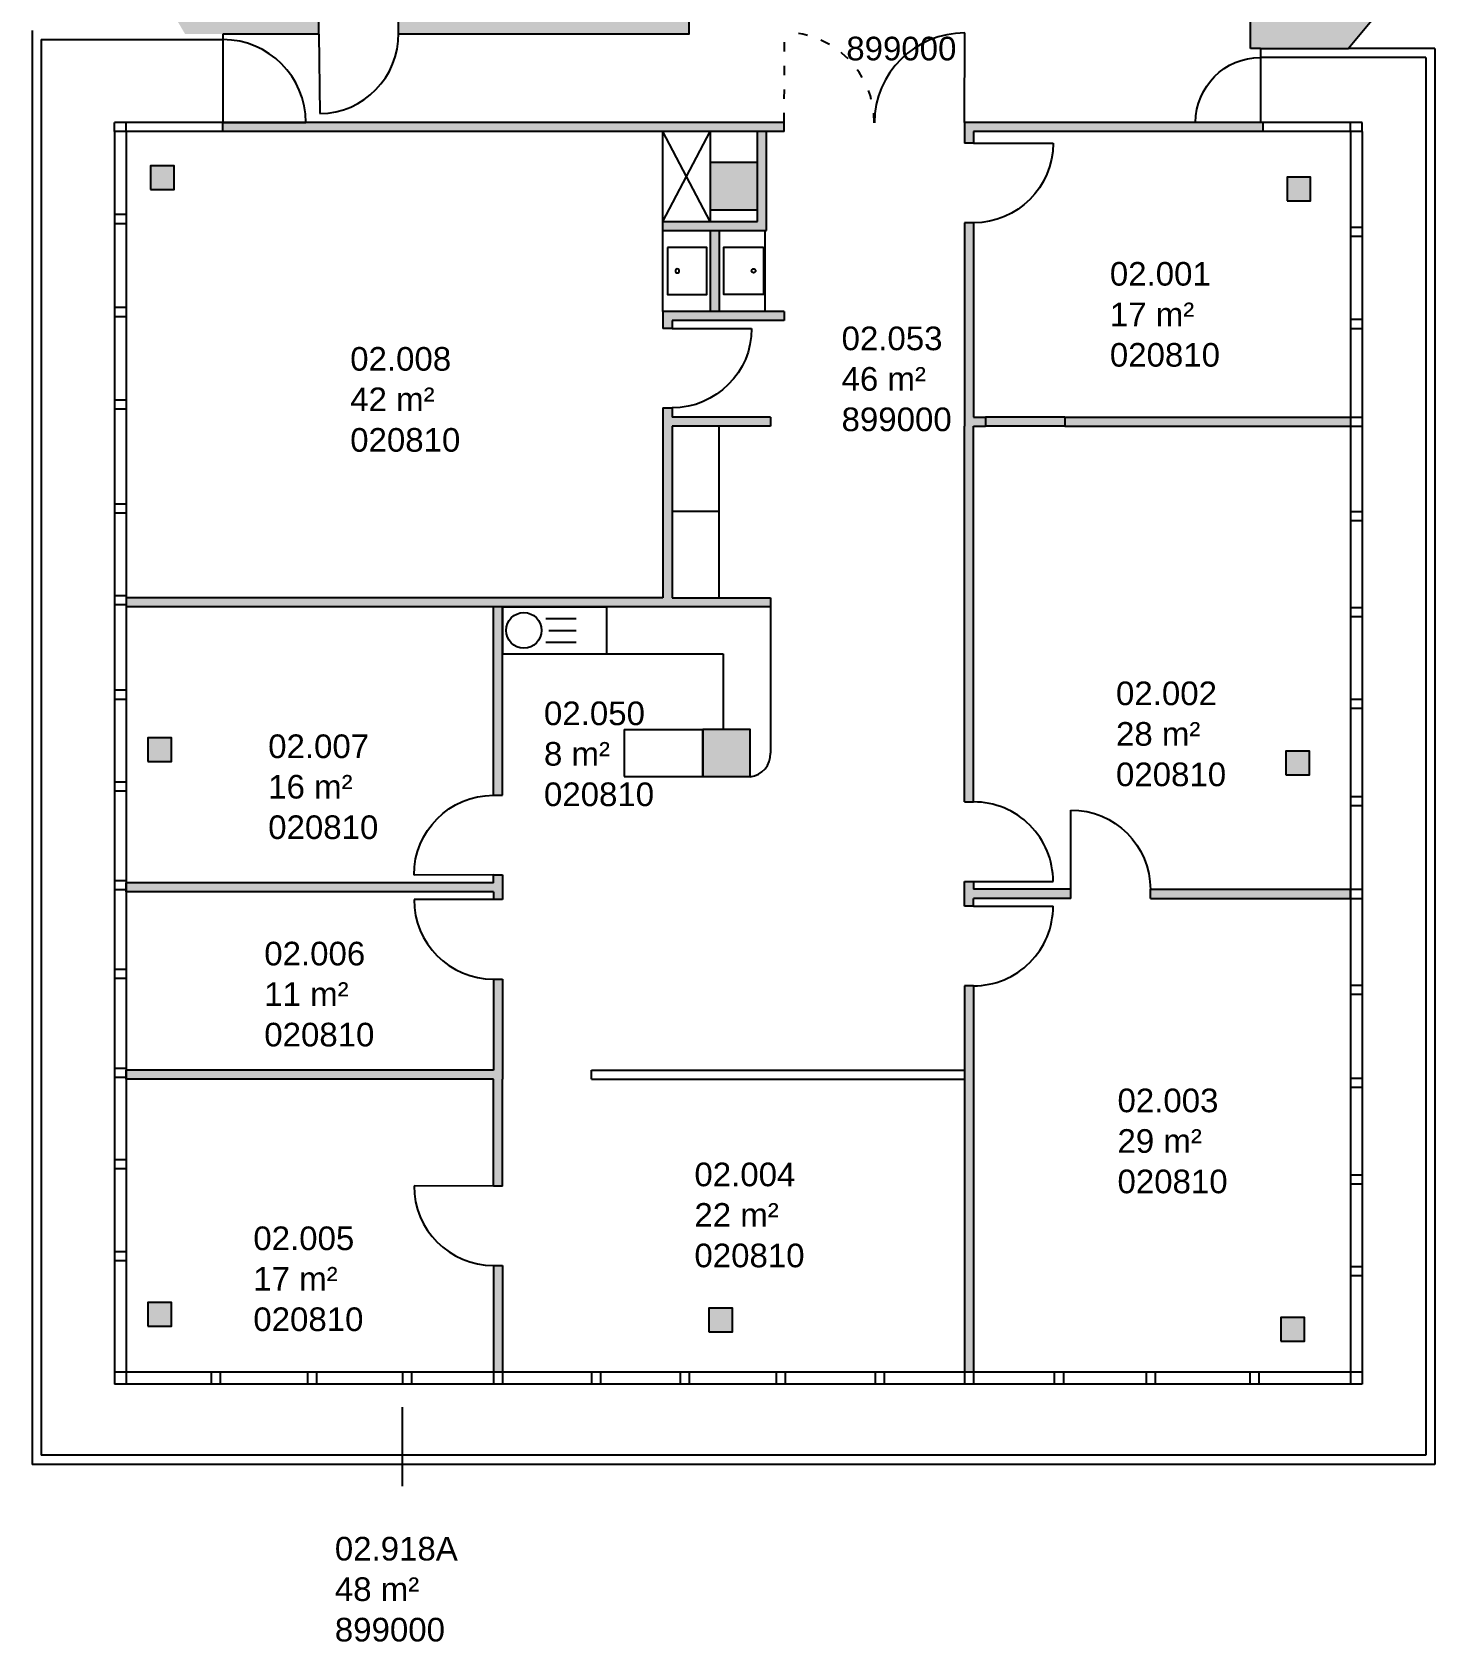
# Model space of a CAD drawing. Header units: metres. Extents: x -1 to 148, y 0 to 108.
# Drawn here: x 104.8 to 122.6, y 10 to 30.44 of the extents above; entities that cross this region are included whole.
import ezdxf

# ---------------------------------------------------------------- set-up
doc = ezdxf.new("R2010")
doc.units = ezdxf.units.M
doc.header["$MEASUREMENT"] = 0
doc.linetypes.add('ACAD_ISO03W100', pattern=[30, 12, -18])
doc.layers.get('0').update_dxf_attribs({"linetype": 'CONTINUOUS'})
for name, color, linetype in [('AUSSENWAND_STUETZE', 7, 'CONTINUOUS'), ('AUSSENWAND_STUETZE_FILLING', 7, 'CONTINUOUS'), ('BODENKANTEN', 7, 'CONTINUOUS'), ('FENSTER', 4, 'CONTINUOUS'), ('INNENWAND', 7, 'CONTINUOUS'), ('INNENWAND_FILLING', 7, 'CONTINUOUS'), ('MOEBEL', 6, 'CONTINUOUS'), ('RAUMSTEMPEL', 7, 'CONTINUOUS'), ('SANITAER', 6, 'CONTINUOUS'), ('TUEREN', 4, 'CONTINUOUS')]:
    doc.layers.add(name, color=color, linetype=linetype)
doc.styles.add('ARIAL', font='arial.ttf')

# ---------------------------------------------------------------- blocks, each defined once
blk = doc.blocks.new('Tuer')
at = {"layer": 'TUEREN'}
blk.add_line((0, 0), (0, 0.82), dxfattribs=at)
blk.add_arc((0, 0), 0.82, 90, 180, dxfattribs=at)
blk = doc.blocks.new('Ausgussbecken')
blk.add_lwpolyline([(-0.185, 0), (0.415, 0), (0.415, -0.5), (-0.185, -0.5)], close=True)
at = {"linetype": 'Continuous'}
blk.add_circle((0.115, -0.124), 0.0253, dxfattribs=at)
blk = doc.blocks.new('Raumstempel')
at = {"color": 0, "linetype": 'ByBlock', "style": 'ARIAL'}
for tag, p in [('HOERSAALNUMMER', (0, 1.029)), ('ANZAHL PLAETZE', (0, 0.514)), ('RAUMNUMMER', (0, 0)), ('FLÄCHE', (0, -0.514)), ('INSTITUTSNUMMER1', (0, -1.029)), ('INSTITUTSNUMMER2', (0, -1.543))]:
    blk.add_attdef(tag, p, '', height=0.3, dxfattribs=at)

msp = doc.modelspace()

# ---------------------------------------------------------------- hatches: boundary and pattern name
at = {"layer": 'AUSSENWAND_STUETZE_FILLING'}
for points in [[(106.835, 32.152), (106.835, 32.364), (106.835, 33.863), (107.168, 33.863), (107.168, 34.105), (106.767, 34.108), (106.601, 33.916), (106.601, 30.65), (106.74, 30.416), (107.22, 30.416), (107.22, 30.647), (106.835, 30.647)], [(121.828, 33.668), (121.47, 34.054), (120.317, 34.054), (120.184, 34.054), (120.184, 33.872), (120.184, 33.769), (121.519, 33.769), (121.519, 30.58), (120.263, 30.58), (120.263, 30.234), (120.392, 30.234), (121.51, 30.234), (121.828, 30.615)], [(106.6, 28.445), (106.6, 28.745), (106.3, 28.745), (106.3, 28.445)], [(113.406, 28.786), (113.406, 28.186), (114.006, 28.186), (114.006, 28.786)], [(121.028, 28.3), (121.028, 28.6), (120.728, 28.6), (120.728, 28.3)], [(106.566, 21.178), (106.566, 21.478), (106.266, 21.478), (106.266, 21.178)], [(113.313, 21.586), (113.313, 20.986), (113.913, 20.986), (113.913, 21.586)], [(121.012, 21.011), (121.012, 21.311), (120.712, 21.311), (120.712, 21.011)], [(106.566, 14.006), (106.566, 14.306), (106.266, 14.306), (106.266, 14.006)], [(113.69, 13.936), (113.69, 14.236), (113.39, 14.236), (113.39, 13.936)], [(120.95, 13.816), (120.95, 14.116), (120.65, 14.116), (120.65, 13.816)]]:
    msp.add_hatch(color=256, dxfattribs=at).paths.add_polyline_path(points)
at = {"layer": 'INNENWAND_FILLING'}
h = msp.add_hatch(color=256, dxfattribs=at)
h.paths.add_polyline_path([(108.438, 30.647), (107.22, 30.647), (107.22, 30.416), (108.438, 30.416)])
h.paths.add_polyline_path([(113.133, 30.895), (112.907, 30.895), (112.907, 30.632), (110.803, 30.632), (110.803, 33.863), (112.907, 33.863), (112.907, 33.488), (113.133, 33.488), (113.133, 34.109), (109.481, 34.109), (109.481, 33.863), (110.536, 33.863), (110.536, 32.364), (106.835, 32.364), (106.835, 32.152), (110.551, 32.152), (110.551, 30.647), (109.448, 30.647), (109.448, 30.416), (113.133, 30.416)])
h.paths.add_polyline_path([(108.471, 34.109), (107.168, 34.105), (107.168, 33.863), (108.471, 33.863)], flags=17)
h = msp.add_hatch(color=256, dxfattribs=at)
h.paths.add_polyline_path([(120.427, 29.295), (116.634, 29.295), (116.634, 29.03), (116.749, 29.03), (116.749, 29.18), (120.427, 29.18)])
h.paths.add_polyline_path([(114.121, 29.18), (114.006, 29.18), (114.006, 28.037), (112.806, 28.037), (112.806, 27.922), (114.121, 27.922)])
h.paths.add_polyline_path([(114.345, 26.895), (112.806, 26.895), (112.806, 26.679), (112.921, 26.679), (112.921, 26.78), (114.345, 26.78)])
h.paths.add_polyline_path([(112.921, 25.437), (114.17, 25.437), (114.17, 25.552), (112.921, 25.552), (112.921, 25.669), (112.806, 25.669), (112.806, 25.569), (112.806, 23.259), (105.991, 23.259), (105.991, 23.144), (114.17, 23.144), (114.17, 23.259), (112.921, 23.259)])
h.paths.add_polyline_path([(121.533, 25.552), (117.909, 25.552), (117.909, 25.439), (121.533, 25.439)])
for points in [[(114.345, 29.295), (108.272, 29.295, -0.000005), (108.272, 29.295, 0.000005), (108.272, 29.295), (107.22, 29.295), (107.22, 29.18), (114.345, 29.18)], [(116.749, 28.02), (116.634, 28.02), (116.634, 25.439), (116.634, 20.665), (116.749, 20.665), (116.749, 25.439), (116.899, 25.439), (116.899, 25.552), (116.749, 25.552)], [(113.521, 27.922), (113.406, 27.922), (113.406, 26.895), (113.521, 26.895)], [(110.77, 23.144), (110.655, 23.144), (110.653, 20.749), (110.77, 20.749)]]:
    msp.add_hatch(color=256, dxfattribs=at).paths.add_polyline_path(points)
h = msp.add_hatch(color=256, dxfattribs=at)
h.dxf.hatch_style = 1
h.paths.add_polyline_path([(117.909, 25.552), (116.899, 25.552), (116.899, 25.439), (117.909, 25.439)])
h = msp.add_hatch(color=256, dxfattribs=at)
h.dxf.hatch_style = 1
h.paths.add_polyline_path([(110.77, 19.739), (110.655, 19.739), (110.655, 19.639), (105.991, 19.639), (105.991, 19.524), (110.655, 19.524), (110.655, 19.424), (110.77, 19.424)])
h = msp.add_hatch(color=256, dxfattribs=at)
h.dxf.hatch_style = 1
h.paths.add_polyline_path([(117.983, 19.555), (116.749, 19.555), (116.749, 19.655), (116.634, 19.655), (116.634, 19.34), (116.749, 19.34), (116.749, 19.44), (117.983, 19.44)])
h.paths.add_polyline_path([(121.533, 19.555), (118.993, 19.555), (118.993, 19.44), (121.533, 19.44)])
h = msp.add_hatch(color=256, dxfattribs=at)
h.paths.add_polyline_path([(110.77, 18.414), (110.657, 18.414, -0.001117), (110.653, 18.414), (110.653, 17.257), (105.991, 17.257), (105.991, 17.142), (110.656, 17.142), (110.656, 15.787), (110.77, 15.787), (110.77, 17.142)])
h.paths.add_polyline_path([(110.77, 14.777), (110.659, 14.777, -0.000953), (110.655, 14.777), (110.654, 13.421), (110.769, 13.421)])
h.paths.add_polyline_path([(116.749, 18.33), (116.634, 18.33), (116.634, 13.421), (116.748, 13.421)])

# ---------------------------------------------------------------- linework, layer by layer
at = {"layer": 'AUSSENWAND_STUETZE'}
for p, q in [((120.263, 30.234), (120.263, 30.58)), ((121.828, 30.615), (121.51, 30.234)), ((120.317, 30.234), (120.263, 30.234)), ((120.392, 30.234), (120.317, 30.234)), ((120.392, 30.234), (121.51, 30.234))]:
    msp.add_line(p, q, dxfattribs=at)
for points in [[(106.3, 28.445), (106.6, 28.445), (106.6, 28.745), (106.3, 28.745)], [(113.406, 28.186), (114.006, 28.186), (114.006, 28.786), (113.406, 28.786)], [(120.728, 28.3), (121.028, 28.3), (121.028, 28.6), (120.728, 28.6)], [(106.266, 21.178), (106.566, 21.178), (106.566, 21.478), (106.266, 21.478)], [(113.313, 20.986), (113.913, 20.986), (113.913, 21.586), (113.313, 21.586)], [(120.712, 21.011), (121.012, 21.011), (121.012, 21.311), (120.712, 21.311)], [(106.266, 14.006), (106.566, 14.006), (106.566, 14.306), (106.266, 14.306)], [(113.39, 13.936), (113.69, 13.936), (113.69, 14.236), (113.39, 14.236)], [(120.65, 13.816), (120.95, 13.816), (120.95, 14.116), (120.65, 14.116)]]:
    msp.add_lwpolyline(points, close=True, dxfattribs=at)
at = {"layer": 'BODENKANTEN'}
for p, q in [((104.798, 30.462), (104.798, 12.252)), ((104.913, 30.347), (104.913, 12.367)), ((104.913, 30.347), (107.22, 30.347)), ((107.22, 30.416), (107.22, 30.347)), ((107.22, 30.347), (107.22, 29.295)), ((120.392, 30.234), (120.392, 30.119)), ((122.489, 30.119), (120.392, 30.119)), ((120.392, 30.119), (120.392, 29.295)), ((122.604, 30.234), (121.51, 30.234)), ((122.489, 30.119), (122.489, 12.367)), ((122.604, 30.234), (122.604, 12.252)), ((122.489, 12.367), (104.913, 12.367)), ((122.604, 12.252), (104.798, 12.252))]:
    msp.add_line(p, q, dxfattribs=at)
at = {"layer": 'FENSTER'}
for p, q in [((105.841, 29.18), (105.841, 29.295)), ((107.22, 29.295), (105.841, 29.295)), ((105.991, 29.18), (105.991, 29.295)), ((121.683, 29.295), (120.427, 29.295)), ((121.533, 29.18), (121.533, 29.295)), ((121.683, 29.18), (121.683, 29.295)), ((105.841, 29.18), (105.841, 23.288)), ((107.22, 29.18), (105.841, 29.18)), ((105.991, 29.18), (105.991, 23.287)), ((121.683, 29.18), (120.427, 29.18)), ((121.533, 29.18), (121.533, 25.552)), ((121.683, 29.18), (121.683, 25.551)), ((105.841, 28.128), (105.991, 28.128)), ((105.841, 28.013), (105.991, 28.013)), ((121.533, 27.964), (121.683, 27.964)), ((121.533, 27.849), (121.683, 27.849)), ((105.841, 26.947), (105.991, 26.947)), ((105.841, 26.832), (105.991, 26.832)), ((121.533, 26.794), (121.683, 26.794)), ((121.533, 26.679), (121.683, 26.679)), ((105.841, 25.773), (105.991, 25.773)), ((105.841, 25.658), (105.991, 25.658)), ((121.533, 25.552), (121.533, 21.97)), ((121.533, 25.552), (121.683, 25.552)), ((121.533, 25.437), (121.683, 25.437)), ((121.683, 25.551), (121.683, 21.968)), ((105.841, 24.452), (105.991, 24.452)), ((105.841, 24.337), (105.991, 24.337)), ((121.533, 24.353), (121.683, 24.353)), ((121.533, 24.238), (121.683, 24.238)), ((105.841, 23.288), (105.841, 13.271)), ((105.841, 23.287), (105.991, 23.287)), ((105.841, 23.172), (105.991, 23.172)), ((105.991, 23.287), (105.991, 13.271)), ((121.533, 23.135), (121.683, 23.135)), ((121.533, 23.02), (121.683, 23.02)), ((105.841, 22.087), (105.991, 22.087)), ((105.841, 21.972), (105.991, 21.972)), ((121.533, 21.97), (121.533, 17.157)), ((121.533, 21.97), (121.683, 21.97)), ((121.683, 21.968), (121.683, 17.156)), ((121.533, 21.855), (121.683, 21.855)), ((105.841, 20.922), (105.991, 20.922)), ((105.841, 20.807), (105.991, 20.807)), ((121.533, 20.733), (121.683, 20.733)), ((121.533, 20.618), (121.683, 20.618)), ((105.841, 19.667), (105.991, 19.667)), ((105.841, 19.552), (105.991, 19.552)), ((121.533, 19.555), (121.683, 19.555)), ((121.533, 19.44), (121.683, 19.44)), ((105.841, 18.54), (105.991, 18.54)), ((105.841, 18.425), (105.991, 18.425)), ((121.533, 18.337), (121.683, 18.337)), ((121.533, 18.222), (121.683, 18.222)), ((105.841, 17.285), (105.991, 17.285)), ((111.898, 17.257), (116.634, 17.257)), ((111.898, 17.142), (111.898, 17.257)), ((105.841, 17.17), (105.991, 17.17)), ((111.898, 17.142), (116.634, 17.142)), ((121.533, 17.157), (121.533, 13.273)), ((121.533, 17.157), (121.683, 17.157)), ((121.533, 17.042), (121.683, 17.042)), ((121.683, 17.156), (121.683, 13.271)), ((105.841, 16.123), (105.991, 16.123)), ((105.841, 16.008), (105.991, 16.008)), ((121.533, 15.931), (121.683, 15.931)), ((121.533, 15.816), (121.683, 15.816)), ((105.841, 14.957), (105.991, 14.957)), ((105.841, 14.842), (105.991, 14.842)), ((121.533, 14.766), (121.683, 14.766)), ((121.533, 14.651), (121.683, 14.651)), ((121.683, 13.421), (105.841, 13.421)), ((107.071, 13.421), (107.071, 13.271)), ((107.186, 13.421), (107.186, 13.271)), ((108.291, 13.421), (108.291, 13.271)), ((108.406, 13.421), (108.406, 13.271)), ((109.497, 13.421), (109.497, 13.271)), ((109.612, 13.421), (109.612, 13.271)), ((110.654, 13.421), (110.654, 13.271)), ((110.769, 13.421), (110.769, 13.271)), ((111.898, 13.421), (111.898, 13.271)), ((112.013, 13.421), (112.013, 13.271)), ((113.025, 13.421), (113.025, 13.271)), ((113.14, 13.421), (113.14, 13.271)), ((114.244, 13.421), (114.244, 13.271)), ((114.359, 13.421), (114.359, 13.271)), ((115.499, 13.421), (115.499, 13.271)), ((115.614, 13.421), (115.614, 13.271)), ((116.633, 13.421), (116.633, 13.271)), ((116.748, 13.421), (116.748, 13.271)), ((117.774, 13.421), (117.774, 13.271)), ((117.889, 13.421), (117.889, 13.271)), ((118.938, 13.421), (118.938, 13.271)), ((119.053, 13.421), (119.053, 13.271)), ((120.256, 13.421), (120.256, 13.271)), ((120.371, 13.421), (120.371, 13.271)), ((121.683, 13.271), (105.841, 13.271))]:
    msp.add_line(p, q, dxfattribs=at)
at = {"layer": 'INNENWAND'}
for p, q in [((108.438, 30.416), (108.438, 30.647)), ((109.448, 30.416), (109.448, 30.647)), ((107.22, 29.18), (107.22, 29.295)), ((114.345, 29.295), (107.22, 29.295)), ((114.345, 29.18), (114.345, 29.295)), ((116.634, 29.295), (116.634, 29.03)), ((120.427, 29.295), (116.634, 29.295)), ((120.427, 29.18), (120.427, 29.295)), ((114.345, 29.18), (107.22, 29.18)), ((114.006, 28.037), (114.006, 29.18)), ((114.121, 27.922), (114.121, 29.18)), ((116.634, 29.18), (116.634, 29.03)), ((116.749, 29.03), (116.634, 29.03)), ((120.427, 29.18), (116.749, 29.18)), ((116.749, 29.18), (116.749, 29.03)), ((116.749, 29.03), (116.749, 29.03)), ((112.806, 28.037), (114.006, 28.037)), ((112.806, 27.922), (112.806, 28.037)), ((116.749, 28.02), (116.634, 28.02)), ((116.634, 28.02), (116.634, 25.439)), ((116.749, 28.02), (116.749, 25.552)), ((112.806, 27.922), (114.121, 27.922)), ((113.406, 27.922), (113.406, 26.895)), ((113.521, 27.922), (113.521, 26.895)), ((112.806, 26.895), (112.806, 26.679)), ((114.345, 26.895), (112.806, 26.895)), ((112.921, 26.78), (112.921, 26.679)), ((114.345, 26.78), (112.921, 26.78)), ((114.345, 26.895), (114.345, 26.78)), ((112.921, 26.679), (112.806, 26.679)), ((112.806, 25.669), (112.806, 25.569)), ((112.806, 25.669), (112.921, 25.669)), ((112.806, 25.569), (112.806, 23.259)), ((112.921, 25.669), (112.921, 25.552)), ((114.17, 25.552), (112.921, 25.552)), ((114.17, 25.437), (112.921, 25.437)), ((112.921, 25.437), (112.921, 23.259)), ((114.17, 25.552), (114.17, 25.437)), ((116.634, 20.665), (116.634, 25.439)), ((116.749, 25.552), (116.899, 25.552)), ((116.749, 20.665), (116.749, 25.439)), ((116.749, 25.439), (116.899, 25.439)), ((116.899, 25.552), (116.899, 25.439)), ((117.909, 25.552), (116.899, 25.552)), ((117.909, 25.439), (116.899, 25.439)), ((117.909, 25.552), (121.533, 25.552)), ((117.909, 25.552), (117.909, 25.439)), ((117.909, 25.439), (121.533, 25.439)), ((112.806, 23.259), (105.991, 23.259)), ((114.17, 23.144), (105.991, 23.144)), ((110.653, 20.749), (110.655, 23.144)), ((110.77, 20.749), (110.77, 23.144)), ((112.921, 23.259), (114.17, 23.259)), ((114.17, 23.259), (114.17, 23.144)), ((110.653, 20.749), (110.77, 20.749)), ((116.634, 20.665), (116.749, 20.665)), ((110.655, 19.639), (105.991, 19.639)), ((105.991, 19.524), (105.991, 19.639)), ((110.655, 19.639), (110.655, 19.739)), ((110.655, 19.739), (110.77, 19.739)), ((110.77, 19.739), (110.77, 19.424)), ((116.634, 19.34), (116.634, 19.655)), ((116.634, 19.655), (116.749, 19.655)), ((116.749, 19.655), (116.749, 19.555)), ((110.655, 19.524), (105.991, 19.524)), ((110.655, 19.524), (110.655, 19.424)), ((110.77, 19.424), (110.655, 19.424)), ((117.983, 19.555), (116.749, 19.555)), ((116.749, 19.34), (116.749, 19.44)), ((117.983, 19.44), (116.749, 19.44)), ((117.983, 19.44), (117.983, 19.555)), ((118.993, 19.555), (121.533, 19.555)), ((118.993, 19.44), (118.993, 19.555)), ((118.993, 19.44), (121.533, 19.44)), ((121.533, 19.44), (121.533, 19.555)), ((116.749, 19.34), (116.634, 19.34)), ((110.653, 18.414), (110.77, 18.414)), ((110.653, 18.414), (110.653, 17.257)), ((110.77, 18.414), (110.77, 17.142)), ((116.634, 18.33), (116.634, 13.421)), ((116.749, 18.33), (116.634, 18.33)), ((116.749, 18.33), (116.748, 13.421)), ((110.653, 17.257), (105.991, 17.257)), ((105.991, 17.142), (105.991, 17.257)), ((110.656, 17.142), (105.991, 17.142)), ((110.656, 15.787), (110.656, 17.142)), ((110.77, 15.787), (110.77, 17.142)), ((110.77, 15.787), (110.656, 15.787)), ((110.655, 14.777), (110.654, 13.421)), ((110.655, 14.777), (110.77, 14.777)), ((110.77, 14.777), (110.769, 13.421)), ((110.769, 13.421), (110.654, 13.421)), ((116.748, 13.421), (116.634, 13.421))]:
    msp.add_line(p, q, dxfattribs=at)
for points in [[(113.133, 30.895), (113.133, 30.416), (109.448, 30.416)], [(108.438, 30.416), (107.22, 30.416)]]:
    msp.add_lwpolyline(points, dxfattribs=at)
at = {"layer": 'MOEBEL'}
for p, q in [((112.806, 28.037), (113.406, 29.18)), ((113.406, 28.037), (112.806, 29.18)), ((112.806, 28.037), (112.806, 29.18)), ((113.406, 29.18), (113.406, 28.037)), ((112.806, 26.895), (112.806, 27.922)), ((114.099, 27.922), (114.099, 26.897)), ((113.521, 23.244), (113.521, 25.437)), ((112.921, 24.356), (113.521, 24.356)), ((114.17, 23.144), (114.17, 21.286)), ((112.089, 22.544), (113.57, 22.544)), ((113.57, 22.544), (113.57, 21.586)), ((112.313, 21.586), (113.313, 21.586)), ((112.313, 21.586), (112.313, 20.986)), ((113.313, 20.986), (113.313, 21.586)), ((112.313, 20.986), (113.313, 20.986))]:
    msp.add_line(p, q, dxfattribs=at)
msp.add_arc((113.884, 21.27), 0.286, 275.6958, 3.1508, dxfattribs=at)
at = {"layer": 'RAUMSTEMPEL'}
msp.add_line((109.497, 11.976), (109.497, 12.98), dxfattribs=at)
at = {"layer": 'SANITAER'}
for p, q in [((110.769, 23.144), (110.769, 22.544)), ((110.769, 23.144), (112.089, 23.144)), ((112.089, 23.144), (112.089, 22.544)), ((111.32, 22.994), (111.703, 22.994)), ((111.32, 22.694), (111.703, 22.694)), ((111.358, 22.844), (111.703, 22.844)), ((110.769, 22.544), (112.089, 22.544))]:
    msp.add_line(p, q, dxfattribs=at)
msp.add_circle((111.039, 22.844), 0.225, dxfattribs=at)
at = {"layer": 'TUEREN', "linetype": 'ACAD_ISO03W100', "ltscale": 0.01}
msp.add_line((114.345, 29.295), (114.349, 30.439), dxfattribs=at)
at = {"layer": 'TUEREN'}
for p, q in [((116.634, 29.295), (116.638, 30.431)), ((116.749, 19.655), (117.759, 19.655)), ((116.749, 19.34), (117.759, 19.34))]:
    msp.add_line(p, q, dxfattribs=at)
at = {"layer": 'TUEREN', "linetype": 'ACAD_ISO03W100', "ltscale": 0.01}
msp.add_arc((114.345, 29.295), 1.144, 359.8007, 89.8007, dxfattribs=at)
at = {"layer": 'TUEREN'}
for centre, radius, start, end in [((116.634, 29.287), 1.144, 89.8007, 179.8007), ((116.749, 19.655), 1.01, 0, 90.0001), ((116.749, 19.34), 1.01, 269.9999, 0)]:
    msp.add_arc(centre, radius, start, end, dxfattribs=at)

# ---------------------------------------------------------------- block references
at = {"layer": 'RAUMSTEMPEL'}
ref = msp.add_blockref('Raumstempel', (115.133, 31.625), dxfattribs=at)
ref.add_attrib('RAUMNUMMER', '02.913A', (115.133, 31.111), dxfattribs={"color": 7, "height": 0.3, "style": 'ARIAL'})
ref.add_attrib('FLÄCHE_NGF', '59 m²', (115.133, 30.597), dxfattribs={"color": 7, "height": 0.3, "style": 'ARIAL'})
ref.add_attrib('NUTZER_1', '899000', (115.133, 30.083), dxfattribs={"color": 7, "height": 0.3, "style": 'ARIAL'})
ref = msp.add_blockref('Raumstempel', (118.479, 27.736), dxfattribs=at)
ref.add_attrib('RAUMNUMMER', '02.001', (118.479, 27.222), dxfattribs={"layer": '0', "color": 0, "linetype": 'ByBlock', "height": 0.3, "style": 'ARIAL'})
ref.add_attrib('FLÄCHE_NGF', '17 m²', (118.479, 26.707), dxfattribs={"layer": '0', "color": 0, "linetype": 'ByBlock', "height": 0.3, "style": 'ARIAL'})
ref.add_attrib('NUTZER_1', '020810', (118.479, 26.193), dxfattribs={"layer": '0', "color": 0, "linetype": 'ByBlock', "height": 0.3, "style": 'ARIAL'})
ref = msp.add_blockref('Raumstempel', (115.073, 26.917), dxfattribs=at)
ref.add_attrib('RAUMNUMMER', '02.053', (115.073, 26.402), dxfattribs={"layer": '0', "color": 0, "linetype": 'ByBlock', "height": 0.3, "style": 'ARIAL'})
ref.add_attrib('FLÄCHE_NGF', '46 m²', (115.073, 25.888), dxfattribs={"layer": '0', "color": 0, "linetype": 'ByBlock', "height": 0.3, "style": 'ARIAL'})
ref.add_attrib('NUTZER_1', '899000', (115.073, 25.374), dxfattribs={"layer": '0', "color": 0, "linetype": 'ByBlock', "height": 0.3, "style": 'ARIAL'})
ref = msp.add_blockref('Raumstempel', (108.835, 26.656), dxfattribs=at)
ref.add_attrib('RAUMNUMMER', '02.008', (108.835, 26.142), dxfattribs={"layer": '0', "color": 0, "linetype": 'ByBlock', "height": 0.3, "style": 'ARIAL'})
ref.add_attrib('FLÄCHE_NGF', '42 m²', (108.835, 25.628), dxfattribs={"layer": '0', "color": 0, "linetype": 'ByBlock', "height": 0.3, "style": 'ARIAL'})
ref.add_attrib('NUTZER_1', '020810', (108.835, 25.113), dxfattribs={"layer": '0', "color": 0, "linetype": 'ByBlock', "height": 0.3, "style": 'ARIAL'})
ref = msp.add_blockref('Raumstempel', (118.557, 22.408), dxfattribs=at)
ref.add_attrib('RAUMNUMMER', '02.002', (118.557, 21.894), dxfattribs={"layer": '0', "color": 0, "linetype": 'ByBlock', "height": 0.3, "style": 'ARIAL'})
ref.add_attrib('FLÄCHE_NGF', '28 m²', (118.557, 21.379), dxfattribs={"layer": '0', "color": 0, "linetype": 'ByBlock', "height": 0.3, "style": 'ARIAL'})
ref.add_attrib('NUTZER_1', '020810', (118.557, 20.865), dxfattribs={"layer": '0', "color": 0, "linetype": 'ByBlock', "height": 0.3, "style": 'ARIAL'})
ref = msp.add_blockref('Raumstempel', (111.295, 22.154), dxfattribs=at)
ref.add_attrib('RAUMNUMMER', '02.050', (111.295, 21.64), dxfattribs={"layer": '0', "color": 0, "linetype": 'ByBlock', "height": 0.3, "style": 'ARIAL'})
ref.add_attrib('FLÄCHE_NGF', '8 m²', (111.295, 21.126), dxfattribs={"layer": '0', "color": 0, "linetype": 'ByBlock', "height": 0.3, "style": 'ARIAL'})
ref.add_attrib('NUTZER_1', '020810', (111.295, 20.612), dxfattribs={"layer": '0', "color": 0, "linetype": 'ByBlock', "height": 0.3, "style": 'ARIAL'})
ref = msp.add_blockref('Raumstempel', (107.794, 21.737), dxfattribs=at)
ref.add_attrib('RAUMNUMMER', '02.007', (107.794, 21.222), dxfattribs={"layer": '0', "color": 0, "linetype": 'ByBlock', "height": 0.3, "style": 'ARIAL'})
ref.add_attrib('FLÄCHE_NGF', '16 m²', (107.794, 20.708), dxfattribs={"layer": '0', "color": 0, "linetype": 'ByBlock', "height": 0.3, "style": 'ARIAL'})
ref.add_attrib('NUTZER_1', '020810', (107.794, 20.194), dxfattribs={"layer": '0', "color": 0, "linetype": 'ByBlock', "height": 0.3, "style": 'ARIAL'})
ref = msp.add_blockref('Raumstempel', (107.744, 19.103), dxfattribs=at)
ref.add_attrib('RAUMNUMMER', '02.006', (107.744, 18.589), dxfattribs={"layer": '0', "color": 0, "linetype": 'ByBlock', "height": 0.3, "style": 'ARIAL'})
ref.add_attrib('FLÄCHE_NGF', '11 m²', (107.744, 18.075), dxfattribs={"layer": '0', "color": 0, "linetype": 'ByBlock', "height": 0.3, "style": 'ARIAL'})
ref.add_attrib('NUTZER_1', '020810', (107.744, 17.56), dxfattribs={"layer": '0', "color": 0, "linetype": 'ByBlock', "height": 0.3, "style": 'ARIAL'})
ref = msp.add_blockref('Raumstempel', (118.576, 17.238), dxfattribs=at)
ref.add_attrib('RAUMNUMMER', '02.003', (118.576, 16.724), dxfattribs={"layer": '0', "color": 0, "linetype": 'ByBlock', "height": 0.3, "style": 'ARIAL'})
ref.add_attrib('FLÄCHE_NGF', '29 m²', (118.576, 16.209), dxfattribs={"layer": '0', "color": 0, "linetype": 'ByBlock', "height": 0.3, "style": 'ARIAL'})
ref.add_attrib('NUTZER_1', '020810', (118.576, 15.695), dxfattribs={"layer": '0', "color": 0, "linetype": 'ByBlock', "height": 0.3, "style": 'ARIAL'})
ref = msp.add_blockref('Raumstempel', (113.205, 16.298), dxfattribs=at)
ref.add_attrib('RAUMNUMMER', '02.004', (113.205, 15.784), dxfattribs={"layer": '0', "color": 0, "linetype": 'ByBlock', "height": 0.3, "style": 'ARIAL'})
ref.add_attrib('FLÄCHE_NGF', '22 m²', (113.205, 15.27), dxfattribs={"layer": '0', "color": 0, "linetype": 'ByBlock', "height": 0.3, "style": 'ARIAL'})
ref.add_attrib('NUTZER_1', '020810', (113.205, 14.755), dxfattribs={"layer": '0', "color": 0, "linetype": 'ByBlock', "height": 0.3, "style": 'ARIAL'})
ref = msp.add_blockref('Raumstempel', (107.605, 15.488), dxfattribs=at)
ref.add_attrib('RAUMNUMMER', '02.005', (107.605, 14.973), dxfattribs={"layer": '0', "color": 0, "linetype": 'ByBlock', "height": 0.3, "style": 'ARIAL'})
ref.add_attrib('FLÄCHE_NGF', '17 m²', (107.605, 14.459), dxfattribs={"layer": '0', "color": 0, "linetype": 'ByBlock', "height": 0.3, "style": 'ARIAL'})
ref.add_attrib('NUTZER_1', '020810', (107.605, 13.945), dxfattribs={"layer": '0', "color": 0, "linetype": 'ByBlock', "height": 0.3, "style": 'ARIAL'})
ref = msp.add_blockref('Raumstempel', (108.64, 11.546), dxfattribs=at)
ref.add_attrib('RAUMNUMMER', '02.918A', (108.64, 11.031), dxfattribs={"color": 7, "height": 0.3, "style": 'ARIAL'})
ref.add_attrib('FLÄCHE_NGF', '48 m²', (108.64, 10.517), dxfattribs={"color": 7, "height": 0.3, "style": 'ARIAL'})
ref.add_attrib('NUTZER_1', '899000', (108.64, 10.003), dxfattribs={"color": 7, "height": 0.3, "style": 'ARIAL'})
at = {"layer": 'SANITAER', "xscale": -1, "rotation": 89.99999999999713}
msp.add_blockref('Ausgussbecken', (112.864, 27.523), dxfattribs=at)
at = {"layer": 'SANITAER', "rotation": 270}
msp.add_blockref('Ausgussbecken', (114.08, 27.525), dxfattribs=at)
at = {"layer": 'TUEREN'}
for p, xscale, yscale, zscale, rotation in [((107.22, 29.295), 1.282625775365929, 1.282625775365929, 1.282625775365929, 269.9999999999991), ((108.438, 30.416), 1.231732666875724, 1.231732666875724, 1.231732666875724, 180.7351863456035), ((120.392, 29.295), -1.005523308560371, 1.005523308560383, 1.005523308560383, 90.00000000305994), ((116.749, 29.03), -1.231707317073262, 1.231707317073278, 1.231707317073278, 270), ((112.921, 26.679), -1.231707317073262, 1.231707317073278, 1.231707317073278, 270), ((110.655, 19.739), -1.231707317073275, 1.231707317073287, 1.231707317073288, 90.12794563159002), ((117.983, 19.552), -1.231707317073273, 1.231707317073273, 1.231707317073273, 4.623501581590972e-10), ((110.655, 19.424), 1.231707317073275, 1.231707317073275, 1.231707317073275, 89.87205436840998), ((110.656, 15.787), 1.231707317073275, 1.231707317073275, 1.231707317073275, 89.87205436841003)]:
    msp.add_blockref('Tuer', p, dxfattribs=dict(at, xscale=xscale, yscale=yscale, zscale=zscale, rotation=rotation))

doc.saveas('drawing.dxf')
